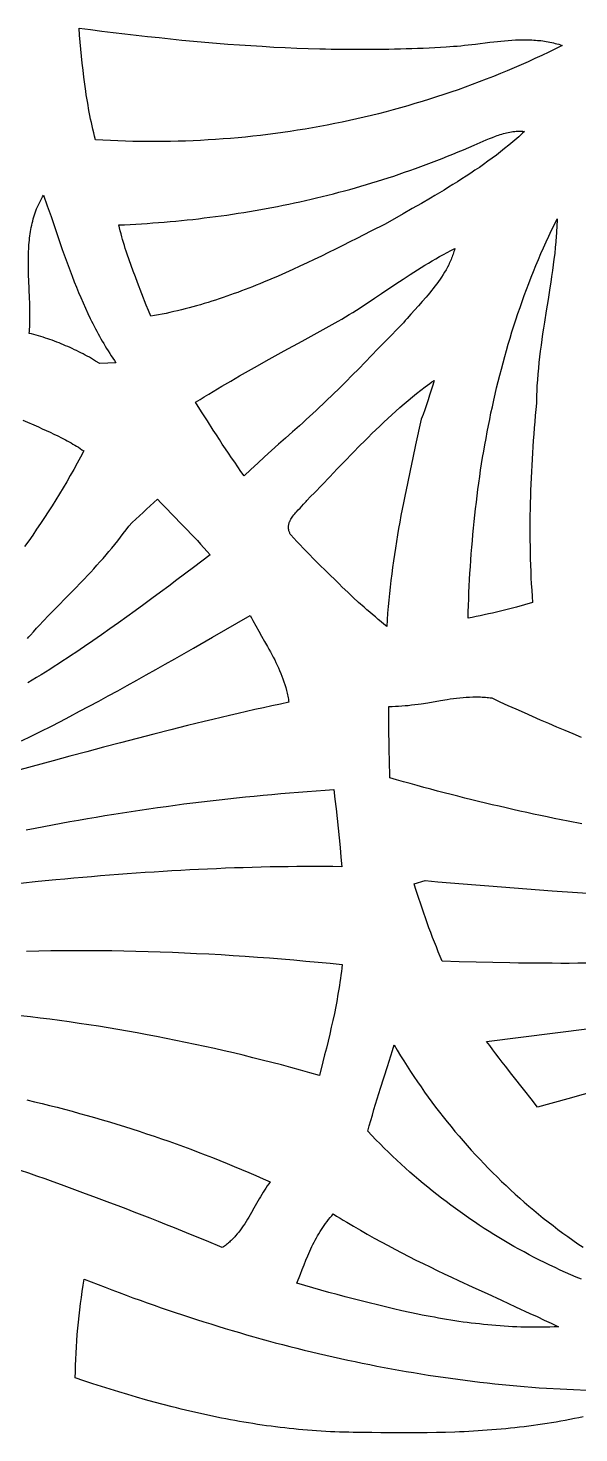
# Model space of a CAD drawing. Extents: x 138 to 547, y 3 to 737.
# Drawn here: x 232.7 to 288.1, y 144.2 to 285.4 of the extents above; entities that cross this region are included whole.
import ezdxf

# ---------------------------------------------------------------- set-up
doc = ezdxf.new("R2010")
doc.units = 0
doc.layers.add('LAYER_1', color=18, linetype='CONTINUOUS')

msp = doc.modelspace()

# ---------------------------------------------------------------- linework, layer by layer
at = {"layer": 'LAYER_1'}
for points in [[(286.4, 283.6), (285.72, 283.27), (285.03, 282.93), (284.34, 282.61), (283.65, 282.29), (282.96, 281.97), (282.27, 281.67), (281.57, 281.36), (280.87, 281.07), (280.17, 280.78), (279.47, 280.49), (278.76, 280.21), (278.05, 279.94), (277.34, 279.67), (276.63, 279.41), (275.92, 279.16), (275.2, 278.91), (274.48, 278.67), (273.76, 278.43), (273.04, 278.2), (272.32, 277.98), (271.59, 277.76), (270.87, 277.54), (270.14, 277.34), (269.41, 277.14), (268.68, 276.94), (267.94, 276.75), (267.21, 276.57), (266.47, 276.4), (265.74, 276.22), (265, 276.06), (264.26, 275.9), (263.52, 275.75), (262.78, 275.6), (262.04, 275.46), (261.29, 275.33), (260.55, 275.2), (259.8, 275.08), (259.05, 274.97), (258.31, 274.86), (257.56, 274.75), (256.81, 274.66), (256.06, 274.57), (255.31, 274.48), (254.56, 274.4), (253.81, 274.33), (253.05, 274.27), (252.3, 274.21), (251.55, 274.15), (250.79, 274.11), (250.04, 274.06), (249.29, 274.03), (248.53, 274), (247.78, 273.98), (247.02, 273.96), (246.27, 273.95), (245.51, 273.95), (244.76, 273.95), (244, 273.96), (243.24, 273.97), (242.49, 274), (241.73, 274.02), (240.98, 274.06), (240.22, 274.1), (239.47, 274.14), (239.38, 274.49), (239.3, 274.83), (239.22, 275.18), (239.14, 275.52), (239.07, 275.87), (238.99, 276.21), (238.93, 276.56), (238.86, 276.91), (238.79, 277.26), (238.73, 277.61), (238.67, 277.96), (238.62, 278.31), (238.56, 278.66), (238.51, 279.01), (238.41, 279.71), (238.32, 280.41), (238.24, 281.12), (238.16, 281.82), (238.08, 282.53), (238.01, 283.23), (237.95, 283.94), (237.89, 284.65), (237.83, 285.35), (238.97, 285.2), (240.12, 285.05), (241.27, 284.91), (242.42, 284.77), (243.57, 284.64), (244.72, 284.51), (245.87, 284.39), (247.02, 284.27), (248.17, 284.15), (249.32, 284.04), (250.47, 283.94), (251.63, 283.84), (252.78, 283.75), (253.94, 283.67), (255.09, 283.59), (256.25, 283.52), (257.4, 283.45), (258.56, 283.4), (259.71, 283.35), (260.87, 283.3), (262.02, 283.27), (262.6, 283.26), (263.18, 283.24), (263.76, 283.23), (264.34, 283.23), (264.91, 283.22), (265.49, 283.22), (266.07, 283.22), (266.65, 283.22), (267.23, 283.22), (267.8, 283.23), (268.38, 283.23), (268.96, 283.24), (269.54, 283.26), (270.12, 283.27), (270.69, 283.29), (271.27, 283.31), (271.85, 283.33), (272.43, 283.35), (273.01, 283.38), (273.58, 283.41), (274.16, 283.44), (274.74, 283.48), (275.1, 283.5), (275.47, 283.52), (275.83, 283.55), (276.2, 283.58), (276.56, 283.62), (276.93, 283.66), (277.66, 283.75), (279.13, 283.93), (279.5, 283.97), (279.87, 284.01), (280.23, 284.05), (280.6, 284.08), (280.97, 284.11), (281.33, 284.14), (281.7, 284.16), (282.07, 284.17), (282.43, 284.18), (282.8, 284.18), (282.98, 284.18), (283.16, 284.17), (283.34, 284.16), (283.52, 284.15), (283.7, 284.14), (283.89, 284.12), (284.07, 284.11), (284.25, 284.09), (284.43, 284.06), (284.61, 284.04), (284.79, 284.01), (284.97, 283.98), (285.15, 283.94), (285.33, 283.9), (285.51, 283.86), (285.69, 283.82), (285.86, 283.77), (286.04, 283.72), (286.22, 283.66)], [(268.58, 265.66), (267.17, 264.94), (265.75, 264.22), (265.04, 263.86), (264.33, 263.5), (263.62, 263.15), (262.9, 262.8), (262.19, 262.45), (261.47, 262.1), (260.75, 261.76), (260.02, 261.42), (259.3, 261.09), (258.57, 260.76), (257.84, 260.44), (257.11, 260.13), (256.38, 259.82), (256.01, 259.67), (255.64, 259.52), (255.27, 259.37), (254.9, 259.23), (254.53, 259.08), (254.16, 258.94), (253.79, 258.8), (253.42, 258.67), (253.04, 258.54), (252.67, 258.4), (252.3, 258.28), (251.92, 258.15), (251.55, 258.03), (251.17, 257.91), (250.79, 257.79), (250.41, 257.67), (250.03, 257.56), (249.65, 257.45), (249.27, 257.34), (248.89, 257.24), (248.51, 257.14), (248.13, 257.04), (247.74, 256.95), (247.36, 256.86), (246.97, 256.77), (246.59, 256.69), (246.2, 256.61), (245.81, 256.53), (245.42, 256.46), (245.03, 256.39), (244.82, 256.96), (244.59, 257.52), (244.15, 258.66), (243.71, 259.79), (243.49, 260.36), (243.28, 260.92), (243.07, 261.5), (242.87, 262.07), (242.67, 262.64), (242.57, 262.93), (242.48, 263.22), (242.39, 263.51), (242.3, 263.8), (242.21, 264.1), (242.13, 264.39), (242.05, 264.68), (241.97, 264.98), (241.89, 265.28), (241.82, 265.57), (242.39, 265.6), (242.97, 265.63), (243.54, 265.66), (244.11, 265.69), (244.69, 265.73), (245.26, 265.77), (245.83, 265.81), (246.4, 265.86), (246.98, 265.91), (247.55, 265.96), (248.12, 266.01), (248.69, 266.07), (249.26, 266.13), (249.83, 266.2), (250.4, 266.27), (250.97, 266.34), (251.54, 266.41), (252.11, 266.49), (252.68, 266.57), (253.25, 266.65), (253.82, 266.74), (254.39, 266.83), (254.95, 266.92), (255.52, 267.02), (256.09, 267.12), (256.65, 267.22), (257.22, 267.33), (257.78, 267.44), (258.34, 267.55), (258.91, 267.66), (259.47, 267.78), (260.03, 267.9), (260.59, 268.03), (261.15, 268.16), (261.71, 268.29), (262.27, 268.43), (262.83, 268.56), (263.39, 268.71), (263.94, 268.85), (264.5, 269), (265.05, 269.15), (265.61, 269.31), (266.16, 269.47), (266.71, 269.63), (267.26, 269.79), (267.81, 269.96), (268.36, 270.13), (268.91, 270.31), (269.46, 270.49), (270.01, 270.67), (270.55, 270.86), (271.09, 271.05), (271.64, 271.24), (272.18, 271.44), (272.72, 271.64), (273.26, 271.84), (273.8, 272.05), (274.34, 272.26), (274.87, 272.47), (275.41, 272.69), (275.94, 272.91), (276.48, 273.13), (277.01, 273.36), (277.54, 273.59), (277.84, 273.72), (278.15, 273.85), (278.76, 274.12), (279.07, 274.25), (279.38, 274.37), (279.69, 274.49), (279.85, 274.55), (280, 274.6), (280.16, 274.65), (280.32, 274.7), (280.48, 274.75), (280.64, 274.79), (280.8, 274.83), (280.96, 274.87), (281.12, 274.9), (281.28, 274.93), (281.44, 274.95), (281.61, 274.97), (281.77, 274.99), (281.94, 275), (282.1, 275), (282.27, 275), (282.44, 274.99), (282.61, 274.97), (282.41, 274.79), (282.22, 274.62), (282.02, 274.44), (281.82, 274.26), (281.42, 273.92), (281.01, 273.58), (280.6, 273.25), (280.19, 272.92), (279.77, 272.6), (279.34, 272.28), (278.92, 271.97), (278.49, 271.66), (278.06, 271.36), (277.62, 271.06), (277.19, 270.77), (276.74, 270.48), (276.3, 270.19), (275.86, 269.91), (275.41, 269.63), (274.96, 269.36), (274.51, 269.08), (274.06, 268.81), (273.6, 268.54), (273.15, 268.27), (272.24, 267.74), (271.32, 267.22), (270.41, 266.7)], [(241.54, 251.71), (239.92, 251.65), (239.5, 251.9), (239.29, 252.03), (239.08, 252.15), (238.87, 252.27), (238.66, 252.38), (238.44, 252.5), (238.23, 252.61), (238.01, 252.72), (237.8, 252.83), (237.58, 252.94), (237.36, 253.04), (237.15, 253.15), (236.93, 253.25), (236.71, 253.35), (236.48, 253.44), (236.26, 253.54), (236.04, 253.63), (235.82, 253.72), (235.59, 253.81), (235.37, 253.89), (235.14, 253.98), (234.91, 254.06), (234.68, 254.14), (234.45, 254.21), (234.22, 254.29), (233.99, 254.36), (233.76, 254.43), (233.53, 254.49), (233.3, 254.56), (233.06, 254.62), (232.83, 254.67), (232.84, 254.89), (232.86, 255.11), (232.87, 255.32), (232.88, 255.54), (232.88, 255.76), (232.89, 255.98), (232.89, 256.42), (232.89, 256.87), (232.88, 257.31), (232.87, 257.76), (232.85, 258.21), (232.78, 260.01), (232.76, 260.46), (232.75, 260.92), (232.74, 261.37), (232.74, 261.81), (232.74, 262.26), (232.75, 262.71), (232.76, 262.93), (232.77, 263.15), (232.78, 263.37), (232.8, 263.59), (232.82, 263.81), (232.84, 264.03), (232.86, 264.25), (232.89, 264.47), (232.92, 264.68), (232.95, 264.9), (232.99, 265.11), (233.03, 265.33), (233.07, 265.54), (233.12, 265.75), (233.17, 265.96), (233.23, 266.17), (233.29, 266.38), (233.35, 266.59), (233.42, 266.79), (233.49, 267), (233.57, 267.2), (233.66, 267.4), (233.74, 267.6), (233.84, 267.8), (233.94, 268), (234.04, 268.2), (234.15, 268.39), (234.27, 268.58), (234.64, 267.5), (235.02, 266.41), (235.39, 265.31), (235.76, 264.22), (236.14, 263.12), (236.34, 262.58), (236.53, 262.03), (236.73, 261.49), (236.93, 260.95), (237.14, 260.41), (237.35, 259.87), (237.56, 259.33), (237.78, 258.8), (238, 258.27), (238.23, 257.74), (238.47, 257.22), (238.71, 256.69), (238.96, 256.18), (239.08, 255.92), (239.21, 255.66), (239.34, 255.41), (239.47, 255.15), (239.61, 254.9), (239.74, 254.64), (239.88, 254.39), (240.02, 254.14), (240.16, 253.89), (240.31, 253.65), (240.45, 253.4), (240.6, 253.15), (240.75, 252.91), (240.91, 252.67), (241.06, 252.43), (241.22, 252.19), (241.38, 251.95)], [(283.4, 227.62), (282.6, 227.4), (281.79, 227.18), (280.99, 226.97), (280.18, 226.77), (279.78, 226.67), (279.37, 226.58), (278.97, 226.49), (278.56, 226.39), (278.15, 226.31), (277.75, 226.22), (277.34, 226.14), (276.93, 226.05), (276.95, 226.7), (276.97, 227.35), (276.99, 228), (277.02, 228.64), (277.05, 229.29), (277.08, 229.94), (277.12, 230.59), (277.16, 231.23), (277.2, 231.88), (277.25, 232.53), (277.3, 233.18), (277.36, 233.83), (277.41, 234.47), (277.48, 235.12), (277.54, 235.77), (277.61, 236.41), (277.68, 237.06), (277.76, 237.71), (277.84, 238.35), (277.92, 239), (278.01, 239.64), (278.1, 240.28), (278.19, 240.93), (278.29, 241.57), (278.39, 242.21), (278.5, 242.85), (278.61, 243.49), (278.73, 244.13), (278.85, 244.77), (278.97, 245.41), (279.1, 246.04), (279.23, 246.68), (279.37, 247.31), (279.51, 247.95), (279.65, 248.58), (279.8, 249.21), (279.95, 249.84), (280.11, 250.47), (280.27, 251.09), (280.44, 251.72), (280.61, 252.34), (280.79, 252.96), (280.97, 253.59), (281.15, 254.21), (281.34, 254.82), (281.54, 255.44), (281.74, 256.05), (281.94, 256.67), (282.15, 257.28), (282.36, 257.89), (282.58, 258.49), (282.81, 259.1), (283.04, 259.7), (283.27, 260.31), (283.51, 260.9), (283.75, 261.5), (284, 262.1), (284.25, 262.69), (284.51, 263.28), (284.78, 263.87), (285.05, 264.46), (285.32, 265.04), (285.6, 265.62), (285.89, 266.2), (285.88, 265.91), (285.86, 265.62), (285.85, 265.32), (285.83, 265.03), (285.81, 264.74), (285.79, 264.45), (285.74, 263.87), (285.69, 263.29), (285.63, 262.71), (285.56, 262.13), (285.48, 261.55), (285.41, 260.98), (285.32, 260.4), (285.24, 259.82), (285.15, 259.25), (284.97, 258.09), (284.78, 256.94), (284.6, 255.79), (284.51, 255.21), (284.42, 254.64), (284.34, 254.06), (284.26, 253.48), (284.18, 252.9), (284.11, 252.33), (284.05, 251.75), (283.99, 251.17), (283.94, 250.59), (283.89, 250), (283.87, 249.71), (283.85, 249.42), (283.84, 249.13), (283.83, 248.84), (283.81, 248.55), (283.81, 248.25), (283.8, 247.96), (283.8, 247.67), (283.74, 247.04), (283.68, 246.42), (283.63, 245.79), (283.58, 245.17), (283.53, 244.54), (283.48, 243.92), (283.44, 243.29), (283.4, 242.66), (283.36, 242.04), (283.32, 241.41), (283.29, 240.79), (283.26, 240.16), (283.24, 239.53), (283.21, 238.9), (283.19, 238.28), (283.18, 237.65), (283.16, 237.02), (283.15, 236.4), (283.15, 235.77), (283.14, 235.14), (283.14, 234.51), (283.15, 233.89), (283.16, 233.26), (283.17, 232.63), (283.18, 232.01), (283.2, 231.38), (283.22, 230.75), (283.25, 230.12), (283.28, 229.5), (283.32, 228.87), (283.36, 228.24)], [(254.42, 240.36), (254.1, 240.81), (253.78, 241.26), (253.47, 241.72), (253.15, 242.18), (252.84, 242.63), (252.54, 243.09), (252.23, 243.56), (251.93, 244.02), (251.63, 244.48), (251.32, 244.95), (250.73, 245.88), (250.14, 246.81), (249.55, 247.75), (249.99, 248.03), (250.42, 248.3), (250.86, 248.57), (251.3, 248.84), (251.74, 249.1), (252.19, 249.36), (253.07, 249.88), (253.96, 250.4), (254.86, 250.91), (255.76, 251.41), (256.65, 251.91), (257.55, 252.41), (258.46, 252.91), (260.26, 253.9), (262.07, 254.89), (262.97, 255.39), (263.86, 255.89), (264.24, 256.11), (264.61, 256.33), (264.98, 256.56), (265.34, 256.78), (265.71, 257.01), (266.07, 257.25), (266.43, 257.48), (266.8, 257.72), (267.52, 258.2), (268.24, 258.68), (269.67, 259.65), (270.39, 260.12), (271.12, 260.6), (271.48, 260.83), (271.85, 261.06), (272.21, 261.29), (272.58, 261.52), (272.95, 261.74), (273.32, 261.96), (273.69, 262.18), (274.07, 262.39), (274.45, 262.59), (274.83, 262.8), (275.21, 263), (275.6, 263.19), (275.56, 263.05), (275.51, 262.91), (275.47, 262.77), (275.42, 262.63), (275.37, 262.49), (275.32, 262.36), (275.27, 262.23), (275.22, 262.09), (275.16, 261.96), (275.1, 261.83), (275.04, 261.7), (274.98, 261.57), (274.85, 261.32), (274.71, 261.07), (274.57, 260.82), (274.42, 260.58), (274.27, 260.34), (274.11, 260.11), (273.94, 259.88), (273.78, 259.65), (273.6, 259.42), (273.43, 259.19), (273.25, 258.97), (273.07, 258.75), (272.88, 258.53), (272.7, 258.31), (272.32, 257.88), (271.94, 257.45), (271.18, 256.6), (270.81, 256.18), (270.62, 255.96), (270.44, 255.75), (269.79, 255.09), (269.15, 254.43), (267.86, 253.11), (266.58, 251.79), (265.94, 251.13), (265.29, 250.48), (264.64, 249.82), (263.99, 249.18), (263.33, 248.53), (262.67, 247.89), (262.34, 247.57), (262.01, 247.26), (261.67, 246.94), (261.34, 246.63), (261, 246.32), (260.66, 246.01), (260.32, 245.7), (259.97, 245.4), (259.27, 244.78), (258.57, 244.16), (257.87, 243.54), (257.17, 242.91), (256.48, 242.28), (255.79, 241.64), (255.1, 241)], [(268.76, 225.23), (268.47, 225.47), (268.18, 225.7), (267.89, 225.94), (267.61, 226.18), (267.32, 226.42), (267.04, 226.66), (266.76, 226.91), (266.48, 227.15), (265.93, 227.65), (265.38, 228.15), (264.83, 228.66), (264.29, 229.17), (263.97, 229.5), (263.64, 229.83), (262.98, 230.48), (261.66, 231.77), (261.33, 232.1), (261.01, 232.42), (260.68, 232.75), (260.36, 233.08), (260.04, 233.42), (259.72, 233.75), (259.41, 234.1), (259.1, 234.44), (259.06, 234.51), (259.03, 234.57), (259, 234.64), (258.97, 234.7), (258.95, 234.77), (258.93, 234.83), (258.91, 234.89), (258.9, 234.96), (258.89, 235.02), (258.88, 235.08), (258.88, 235.14), (258.88, 235.2), (258.88, 235.26), (258.89, 235.32), (258.89, 235.38), (258.9, 235.44), (258.91, 235.5), (258.93, 235.55), (258.95, 235.61), (258.96, 235.67), (258.99, 235.73), (259.01, 235.78), (259.06, 235.89), (259.12, 236), (259.18, 236.11), (259.25, 236.22), (259.33, 236.32), (259.41, 236.43), (259.5, 236.53), (259.58, 236.63), (259.67, 236.74), (259.86, 236.93), (260.04, 237.13), (260.23, 237.32), (260.4, 237.51), (260.48, 237.6), (260.56, 237.7), (260.64, 237.79), (260.71, 237.88), (261.09, 238.27), (261.48, 238.66), (262.25, 239.45), (263.02, 240.25), (263.78, 241.05), (264.55, 241.84), (265.32, 242.64), (266.09, 243.43), (266.48, 243.82), (266.87, 244.21), (267.26, 244.6), (267.65, 244.98), (268.05, 245.37), (268.45, 245.75), (268.85, 246.12), (269.25, 246.49), (269.66, 246.86), (270.07, 247.23), (270.49, 247.59), (270.91, 247.94), (271.33, 248.29), (271.76, 248.64), (272.19, 248.98), (272.63, 249.31), (272.85, 249.47), (273.07, 249.63), (273.29, 249.8), (273.51, 249.95), (273.37, 249.46), (273.22, 248.97), (273.06, 248.48), (272.9, 247.99), (272.74, 247.5), (272.57, 247.01), (272.4, 246.53), (272.21, 246.05), (271.65, 243.47), (271.37, 242.18), (271.1, 240.89), (270.83, 239.6), (270.69, 238.95), (270.56, 238.31), (270.43, 237.66), (270.31, 237.01), (270.18, 236.37), (270.07, 235.72), (269.95, 235.07), (269.84, 234.42), (269.73, 233.77), (269.62, 233.11), (269.52, 232.46), (269.42, 231.81), (269.33, 231.16), (269.25, 230.5), (269.16, 229.85), (269.09, 229.19), (269.02, 228.53), (268.95, 227.88), (268.89, 227.22), (268.84, 226.56), (268.8, 225.9)], [(286, 154.87), (285.58, 154.85), (285.16, 154.83), (284.74, 154.82), (284.32, 154.81), (283.9, 154.81), (283.49, 154.81), (283.07, 154.81), (282.65, 154.82), (282.23, 154.83), (281.82, 154.85), (281.4, 154.87), (280.98, 154.89), (280.57, 154.91), (280.15, 154.94), (279.73, 154.98), (279.32, 155.01), (278.9, 155.05), (278.49, 155.09), (278.08, 155.14), (277.66, 155.18), (277.25, 155.23), (276.83, 155.29), (276.42, 155.34), (276.01, 155.4), (275.6, 155.46), (275.18, 155.53), (274.77, 155.59), (274.36, 155.66), (273.95, 155.73), (273.54, 155.81), (273.13, 155.88), (272.71, 155.96), (272.3, 156.04), (271.89, 156.12), (271.08, 156.3), (270.26, 156.47), (269.44, 156.66), (268.62, 156.85), (267.81, 157.05), (267, 157.25), (266.18, 157.46), (265.37, 157.67), (264.56, 157.88), (263.76, 158.1), (262.95, 158.32), (262.14, 158.55), (261.34, 158.77), (259.73, 159.23), (260.08, 160.16), (260.26, 160.62), (260.44, 161.08), (260.63, 161.54), (260.82, 162), (260.92, 162.23), (261.02, 162.46), (261.13, 162.68), (261.23, 162.91), (261.34, 163.13), (261.46, 163.35), (261.57, 163.57), (261.69, 163.79), (261.81, 164), (261.93, 164.21), (262.06, 164.42), (262.19, 164.63), (262.32, 164.84), (262.46, 165.04), (262.6, 165.24), (262.75, 165.44), (262.9, 165.63), (263.06, 165.83), (263.22, 166.01), (263.38, 166.2), (263.72, 165.99), (264.06, 165.78), (264.39, 165.57), (264.73, 165.36), (265.08, 165.16), (265.42, 164.96), (266.1, 164.56), (266.79, 164.16), (267.48, 163.78), (268.18, 163.4), (268.88, 163.02), (269.58, 162.65), (270.28, 162.29), (270.98, 161.93), (271.69, 161.57), (272.4, 161.22), (273.11, 160.88), (273.82, 160.53), (274.53, 160.19), (275.25, 159.85), (275.96, 159.52), (277.4, 158.85), (278.83, 158.19), (280.27, 157.53), (281.71, 156.87), (283.14, 156.21), (283.86, 155.88), (284.57, 155.54), (285.29, 155.21)]]:
    msp.add_lwpolyline(points, close=True, dxfattribs=at)
for points in [[(232.18, 245.96), (233.75, 245.27), (234.14, 245.09), (234.53, 244.92), (234.92, 244.74), (235.31, 244.56), (235.7, 244.37), (236.08, 244.18), (236.46, 243.98), (236.65, 243.88), (236.84, 243.77), (237.03, 243.67), (237.21, 243.56), (237.4, 243.45), (237.58, 243.34), (237.76, 243.23), (237.94, 243.11), (238.12, 242.99), (238.3, 242.87), (237.97, 242.24), (237.64, 241.62), (237.29, 241), (236.95, 240.38), (236.59, 239.77), (236.23, 239.16), (235.87, 238.55), (235.5, 237.95), (235.12, 237.35), (234.74, 236.75), (234.35, 236.16), (233.96, 235.57), (233.57, 234.99), (233.17, 234.41), (232.77, 233.83), (232.36, 233.25)], [(232.64, 224.03), (232.79, 224.19), (232.94, 224.36), (233.25, 224.7), (233.56, 225.04), (233.88, 225.38), (234.19, 225.71), (234.83, 226.38), (235.47, 227.04), (236.76, 228.36), (237.41, 229.02), (238.05, 229.69), (238.37, 230.02), (238.68, 230.36), (239, 230.69), (239.31, 231.03), (239.62, 231.37), (239.93, 231.71), (240.24, 232.06), (240.54, 232.41), (240.84, 232.76), (241.14, 233.11), (241.43, 233.47), (241.72, 233.83), (242, 234.2), (242.28, 234.57), (242.55, 234.94), (242.82, 235.32), (243.18, 235.67), (243.54, 236.01), (243.9, 236.35), (244.26, 236.69), (244.62, 237.03), (244.99, 237.36), (245.36, 237.69), (245.73, 238.01), (246.06, 237.66), (246.39, 237.31), (246.73, 236.97), (247.06, 236.62), (248.4, 235.25), (248.74, 234.9), (249.07, 234.55), (249.4, 234.2), (249.73, 233.85), (250.05, 233.5), (250.37, 233.14), (250.69, 232.77), (251, 232.41), (249.34, 231.15), (247.67, 229.9), (246.84, 229.28), (246, 228.66), (245.16, 228.03), (244.33, 227.42), (243.48, 226.8), (242.64, 226.19), (241.79, 225.58), (240.94, 224.98), (240.09, 224.38), (239.23, 223.78), (238.37, 223.2), (237.51, 222.62), (237.08, 222.33), (236.64, 222.04), (236.21, 221.76), (235.77, 221.47), (235.33, 221.19), (234.9, 220.92), (234.46, 220.64), (234.02, 220.36), (233.57, 220.09), (233.13, 219.82), (232.69, 219.56)], [(232.05, 213.73), (233.03, 214.22), (234.01, 214.7), (234.98, 215.19), (235.95, 215.69), (236.92, 216.19), (237.88, 216.7), (238.85, 217.21), (239.81, 217.73), (240.77, 218.25), (241.73, 218.77), (242.68, 219.3), (243.64, 219.83), (244.59, 220.36), (245.54, 220.9), (246.49, 221.44), (247.44, 221.98), (249.34, 223.06), (251.24, 224.16), (255.02, 226.34), (255.16, 226.08), (255.3, 225.82), (255.59, 225.29), (255.89, 224.77), (256.18, 224.25), (256.48, 223.73), (256.78, 223.2), (256.92, 222.94), (257.07, 222.67), (257.21, 222.41), (257.35, 222.14), (257.49, 221.88), (257.62, 221.61), (257.75, 221.34), (257.87, 221.06), (257.99, 220.79), (258.11, 220.51), (258.22, 220.23), (258.32, 219.95), (258.42, 219.67), (258.51, 219.38), (258.6, 219.1), (258.68, 218.81), (258.71, 218.66), (258.75, 218.51), (258.78, 218.36), (258.81, 218.21), (258.84, 218.06), (258.87, 217.91), (258.89, 217.76), (258.91, 217.61), (258.06, 217.43), (257.21, 217.24), (256.36, 217.06), (255.51, 216.87), (254.66, 216.68), (253.81, 216.48), (252.96, 216.28), (252.12, 216.08), (251.27, 215.88), (250.42, 215.68), (249.58, 215.47), (248.73, 215.26), (247.04, 214.84), (245.35, 214.41), (243.66, 213.98), (241.98, 213.54), (240.29, 213.09), (238.61, 212.64), (236.92, 212.19), (235.24, 211.73), (231.87, 210.82)], [(288.37, 205.38), (286.98, 205.66), (285.59, 205.94), (284.89, 206.09), (284.2, 206.23), (283.51, 206.38), (282.82, 206.53), (282.12, 206.68), (281.43, 206.84), (280.74, 207), (280.05, 207.16), (279.36, 207.32), (278.67, 207.48), (277.98, 207.65), (277.29, 207.81), (276.6, 207.99), (275.91, 208.16), (275.23, 208.33), (274.54, 208.51), (273.85, 208.69), (273.17, 208.87), (272.48, 209.06), (271.8, 209.25), (271.11, 209.44), (270.43, 209.63), (269.75, 209.82), (269.07, 210.02), (269.03, 211.82), (269.01, 212.71), (268.99, 213.61), (268.98, 214.51), (268.98, 215.41), (268.97, 216.31), (268.97, 217.2), (269.13, 217.2), (269.3, 217.2), (269.62, 217.21), (269.95, 217.22), (270.27, 217.24), (270.6, 217.27), (270.92, 217.3), (271.25, 217.34), (271.57, 217.38), (271.9, 217.42), (272.22, 217.47), (272.87, 217.57), (274.17, 217.79), (274.82, 217.89), (275.14, 217.94), (275.46, 217.98), (275.78, 218.03), (276.11, 218.06), (276.43, 218.09), (276.75, 218.12), (277.07, 218.14), (277.39, 218.15), (277.71, 218.15), (277.87, 218.15), (278.03, 218.15), (278.19, 218.15), (278.35, 218.14), (278.51, 218.13), (278.67, 218.12), (278.83, 218.1), (278.98, 218.09), (279.14, 218.07), (279.3, 218.04), (280.11, 217.67), (280.92, 217.3), (281.74, 216.94), (282.55, 216.57), (283.36, 216.21), (284.18, 215.86), (285, 215.5), (285.82, 215.15), (286.64, 214.8), (287.46, 214.46), (288.28, 214.12)], [(232.53, 204.78), (233.41, 204.96), (234.28, 205.13), (235.16, 205.29), (236.04, 205.46), (236.91, 205.62), (237.79, 205.77), (238.67, 205.93), (239.55, 206.08), (240.43, 206.22), (241.31, 206.37), (242.19, 206.51), (243.07, 206.64), (243.95, 206.78), (244.83, 206.9), (245.71, 207.03), (246.6, 207.15), (247.48, 207.27), (248.36, 207.39), (249.25, 207.5), (250.13, 207.61), (251.02, 207.72), (251.9, 207.82), (252.79, 207.92), (253.67, 208.01), (254.56, 208.1), (255.44, 208.19), (256.33, 208.28), (257.22, 208.36), (258.11, 208.44), (258.99, 208.51), (259.88, 208.58), (260.77, 208.65), (261.66, 208.72), (262.55, 208.78), (263.44, 208.83), (263.55, 207.87), (263.67, 206.9), (263.77, 205.93), (263.88, 204.97), (263.97, 204), (264.06, 203.03), (264.15, 202.06), (264.23, 201.09), (263.33, 201.1), (262.43, 201.11), (261.53, 201.11), (260.63, 201.11), (259.73, 201.1), (258.83, 201.09), (257.93, 201.08), (257.04, 201.06), (256.14, 201.04), (255.24, 201.02), (254.34, 200.99), (253.44, 200.96), (252.55, 200.93), (251.65, 200.89), (250.75, 200.85), (249.85, 200.81), (248.96, 200.76), (248.06, 200.72), (247.16, 200.66), (246.27, 200.61), (245.37, 200.55), (244.47, 200.49), (243.58, 200.43), (242.68, 200.37), (241.78, 200.3), (240.89, 200.23), (239.99, 200.16), (239.09, 200.08), (238.2, 200.01), (237.3, 199.93), (236.41, 199.85), (235.51, 199.76), (233.72, 199.59), (231.93, 199.41)], [(288.8, 191.38), (287.95, 191.38), (287.1, 191.37), (286.25, 191.37), (285.39, 191.38), (284.54, 191.38), (283.69, 191.39), (282.84, 191.39), (281.99, 191.4), (281.13, 191.42), (279.43, 191.45), (277.73, 191.49), (276.02, 191.53), (274.32, 191.59), (274.12, 192.06), (273.93, 192.54), (273.74, 193.03), (273.55, 193.51), (273.36, 193.99), (273.18, 194.48), (273, 194.96), (272.83, 195.45), (272.65, 195.94), (272.48, 196.43), (272.31, 196.92), (272.15, 197.41), (271.98, 197.9), (271.82, 198.39), (271.66, 198.89), (271.51, 199.38), (272.62, 199.69), (273.9, 199.58), (275.17, 199.47), (276.45, 199.36), (277.72, 199.25), (279, 199.15), (280.28, 199.05), (281.55, 198.95), (282.83, 198.85), (285.39, 198.67), (287.94, 198.49), (290.5, 198.32)], [(232.55, 192.61), (233.78, 192.64), (235, 192.66), (236.22, 192.67), (237.44, 192.68), (238.66, 192.68), (239.88, 192.67), (241.11, 192.66), (242.33, 192.64), (243.55, 192.61), (244.77, 192.58), (245.99, 192.54), (247.21, 192.49), (248.43, 192.44), (249.65, 192.38), (250.87, 192.32), (252.1, 192.25), (253.32, 192.17), (254.54, 192.09), (255.75, 192.01), (256.97, 191.92), (258.19, 191.82), (259.41, 191.72), (260.63, 191.61), (261.85, 191.5), (263.06, 191.39), (264.28, 191.27), (264.24, 190.91), (264.2, 190.56), (264.15, 190.2), (264.1, 189.85), (264.05, 189.5), (264, 189.15), (263.94, 188.8), (263.88, 188.44), (263.82, 188.09), (263.76, 187.74), (263.7, 187.39), (263.63, 187.04), (263.49, 186.35), (263.34, 185.65), (263.18, 184.95), (263.02, 184.26), (262.86, 183.57), (262.69, 182.87), (262.51, 182.18), (262.34, 181.49), (261.98, 180.12), (261.03, 180.39), (260.07, 180.65), (259.12, 180.91), (258.16, 181.17), (257.2, 181.42), (256.25, 181.66), (255.29, 181.9), (254.33, 182.14), (253.36, 182.37), (252.4, 182.59), (251.44, 182.81), (250.47, 183.03), (249.5, 183.24), (248.54, 183.44), (247.57, 183.64), (246.6, 183.84), (245.63, 184.03), (244.66, 184.21), (243.68, 184.39), (242.71, 184.56), (241.74, 184.73), (240.76, 184.89), (239.79, 185.05), (238.81, 185.2), (237.83, 185.35), (236.85, 185.49), (235.88, 185.63), (234.9, 185.76), (233.92, 185.88), (232.94, 186), (231.96, 186.12)], [(290.02, 178.62), (286.96, 177.78), (283.91, 176.93), (283.27, 177.76), (282.62, 178.57), (281.32, 180.21), (280.68, 181.04), (280.36, 181.45), (280.04, 181.86), (279.72, 182.28), (279.41, 182.7), (279.1, 183.12), (278.79, 183.54), (282.24, 183.97), (285.69, 184.4), (289.14, 184.83)], [(288.32, 159.64), (287.79, 159.86), (287.25, 160.09), (286.72, 160.32), (286.19, 160.56), (285.67, 160.8), (285.14, 161.05), (284.62, 161.31), (284.1, 161.57), (283.58, 161.83), (283.07, 162.1), (282.55, 162.38), (282.04, 162.66), (281.54, 162.94), (281.03, 163.23), (280.53, 163.53), (280.03, 163.83), (279.53, 164.13), (279.04, 164.44), (278.54, 164.75), (278.05, 165.07), (277.57, 165.4), (277.09, 165.72), (276.6, 166.06), (276.13, 166.4), (275.65, 166.74), (275.18, 167.08), (274.71, 167.44), (274.25, 167.79), (273.79, 168.15), (273.33, 168.52), (272.87, 168.89), (272.42, 169.26), (271.97, 169.64), (271.52, 170.02), (271.08, 170.41), (270.64, 170.8), (270.21, 171.19), (269.77, 171.59), (269.34, 171.99), (268.92, 172.4), (268.5, 172.81), (268.08, 173.23), (267.66, 173.65), (267.25, 174.07), (266.85, 174.5), (267, 175.05), (267.15, 175.59), (267.31, 176.13), (267.47, 176.68), (267.64, 177.22), (267.8, 177.76), (268.14, 178.85), (268.82, 181.01), (269.16, 182.09), (269.33, 182.63), (269.49, 183.18), (269.81, 182.64), (270.14, 182.1), (270.47, 181.57), (270.8, 181.04), (271.14, 180.52), (271.49, 180), (271.84, 179.48), (272.2, 178.96), (272.56, 178.45), (272.92, 177.94), (273.29, 177.44), (273.67, 176.94), (274.05, 176.44), (274.43, 175.95), (274.82, 175.46), (275.22, 174.97), (275.61, 174.49), (276.02, 174.01), (276.42, 173.54), (276.84, 173.07), (277.25, 172.6), (277.67, 172.14), (278.1, 171.69), (278.53, 171.23), (278.96, 170.79), (279.4, 170.34), (279.84, 169.91), (280.29, 169.47), (280.74, 169.04), (281.19, 168.62), (281.65, 168.2), (282.12, 167.78), (282.58, 167.37), (283.05, 166.97), (283.53, 166.57), (284.01, 166.18), (284.49, 165.79), (284.98, 165.4), (285.47, 165.02), (285.96, 164.65), (286.46, 164.28), (286.96, 163.92), (287.46, 163.56), (287.97, 163.21), (288.48, 162.86)], [(232.59, 177.65), (233.35, 177.47), (234.11, 177.29), (234.87, 177.1), (235.62, 176.91), (236.38, 176.71), (237.13, 176.51), (237.89, 176.3), (238.64, 176.09), (239.39, 175.88), (240.15, 175.66), (240.89, 175.44), (241.64, 175.21), (242.39, 174.98), (243.14, 174.74), (243.88, 174.5), (244.62, 174.26), (245.37, 174.01), (246.11, 173.75), (246.85, 173.5), (247.58, 173.23), (248.32, 172.97), (249.06, 172.7), (249.79, 172.42), (250.52, 172.14), (251.25, 171.86), (251.98, 171.57), (252.71, 171.28), (253.43, 170.98), (254.16, 170.68), (254.88, 170.37), (255.6, 170.06), (256.32, 169.74), (257.04, 169.42), (256.89, 169.22), (256.74, 169.01), (256.6, 168.8), (256.46, 168.59), (256.32, 168.37), (256.19, 168.15), (256.05, 167.92), (255.92, 167.7), (255.66, 167.25), (255.41, 166.79), (255.15, 166.33), (255.02, 166.11), (254.89, 165.88), (254.75, 165.66), (254.62, 165.44), (254.48, 165.22), (254.33, 165.01), (254.19, 164.79), (254.04, 164.59), (253.88, 164.38), (253.72, 164.19), (253.56, 163.99), (253.48, 163.9), (253.39, 163.81), (253.3, 163.71), (253.21, 163.62), (253.12, 163.54), (253.03, 163.45), (252.94, 163.36), (252.84, 163.28), (252.75, 163.2), (252.65, 163.12), (252.55, 163.04), (252.44, 162.97), (252.34, 162.89), (252.23, 162.82), (250.63, 163.49), (249.02, 164.14), (248.22, 164.47), (247.41, 164.8), (246.61, 165.12), (245.8, 165.44), (244.99, 165.76), (244.18, 166.07), (243.37, 166.39), (242.56, 166.7), (241.75, 167.01), (240.94, 167.32), (240.12, 167.63), (239.31, 167.93), (238.49, 168.23), (237.68, 168.53), (236.86, 168.83), (236.05, 169.13), (235.23, 169.42), (234.41, 169.71), (233.59, 170), (232.77, 170.28), (231.95, 170.57)], [(288.51, 145.82), (288.06, 145.72), (287.61, 145.63), (287.15, 145.53), (286.69, 145.45), (286.24, 145.36), (285.78, 145.28), (285.32, 145.21), (284.86, 145.13), (284.41, 145.06), (283.95, 145), (283.49, 144.93), (283.02, 144.87), (282.56, 144.82), (282.1, 144.76), (281.64, 144.71), (281.18, 144.66), (280.71, 144.62), (280.25, 144.57), (279.79, 144.53), (279.32, 144.5), (278.86, 144.46), (278.39, 144.43), (277.93, 144.4), (277.46, 144.37), (277, 144.35), (276.53, 144.32), (276.07, 144.3), (275.6, 144.28), (274.67, 144.25), (273.74, 144.23), (272.81, 144.21), (271.88, 144.2), (270.95, 144.2), (270.02, 144.2), (269.09, 144.2), (268.17, 144.22), (267.24, 144.23), (266.32, 144.25), (265.85, 144.25), (265.39, 144.25), (264.93, 144.26), (264.47, 144.27), (264.01, 144.28), (263.55, 144.3), (263.09, 144.31), (262.63, 144.34), (262.17, 144.36), (261.71, 144.39), (261.25, 144.43), (260.79, 144.46), (260.33, 144.5), (259.87, 144.54), (259.41, 144.59), (258.95, 144.64), (258.5, 144.69), (258.04, 144.74), (257.58, 144.8), (257.13, 144.86), (256.67, 144.92), (256.22, 144.99), (255.76, 145.05), (255.3, 145.13), (254.85, 145.2), (254.4, 145.27), (253.94, 145.35), (253.49, 145.43), (253.04, 145.52), (252.58, 145.6), (252.13, 145.69), (251.68, 145.78), (251.23, 145.88), (250.78, 145.97), (250.33, 146.07), (249.87, 146.17), (249.42, 146.27), (248.98, 146.38), (248.53, 146.48), (248.08, 146.59), (247.63, 146.7), (247.18, 146.81), (246.29, 147.05), (245.39, 147.28), (244.5, 147.53), (243.61, 147.78), (242.73, 148.04), (241.84, 148.31), (240.96, 148.58), (240.08, 148.86), (239.2, 149.14), (238.32, 149.43), (237.45, 149.72), (237.46, 150.35), (237.48, 150.97), (237.5, 151.59), (237.53, 152.22), (237.56, 152.84), (237.61, 153.46), (237.65, 154.08), (237.71, 154.71), (237.77, 155.33), (237.83, 155.95), (237.9, 156.57), (237.98, 157.19), (238.06, 157.8), (238.15, 158.42), (238.25, 159.04), (238.35, 159.65), (239.04, 159.38), (239.74, 159.11), (240.44, 158.84), (241.14, 158.57), (241.85, 158.3), (242.55, 158.04), (243.25, 157.78), (243.96, 157.53), (244.67, 157.27), (245.37, 157.02), (246.08, 156.78), (246.79, 156.53), (247.5, 156.29), (248.22, 156.06), (248.93, 155.82), (249.64, 155.59), (250.36, 155.36), (251.07, 155.14), (251.79, 154.92), (252.51, 154.7), (253.22, 154.48), (253.94, 154.27), (254.66, 154.06), (255.39, 153.86), (256.11, 153.66), (256.83, 153.46), (257.55, 153.26), (258.28, 153.07), (259, 152.89), (259.73, 152.7), (260.46, 152.52), (261.19, 152.34), (261.91, 152.17), (262.64, 152), (263.37, 151.83), (264.1, 151.67), (264.84, 151.51), (265.57, 151.36), (266.3, 151.2), (267.04, 151.06), (267.77, 150.91), (268.51, 150.77), (269.24, 150.63), (269.98, 150.5), (270.71, 150.37), (271.45, 150.25), (272.19, 150.13), (272.93, 150.01), (273.67, 149.9), (274.41, 149.79), (275.15, 149.68), (275.89, 149.58), (276.63, 149.48), (277.37, 149.39), (278.12, 149.3), (278.86, 149.22), (279.6, 149.14), (280.35, 149.06), (281.09, 148.99), (281.84, 148.92), (282.58, 148.85), (283.33, 148.79), (284.07, 148.74), (284.82, 148.69), (286.17, 148.63), (287.53, 148.56), (288.88, 148.49)]]:
    msp.add_lwpolyline(points, dxfattribs=at)

doc.saveas('drawing.dxf')
